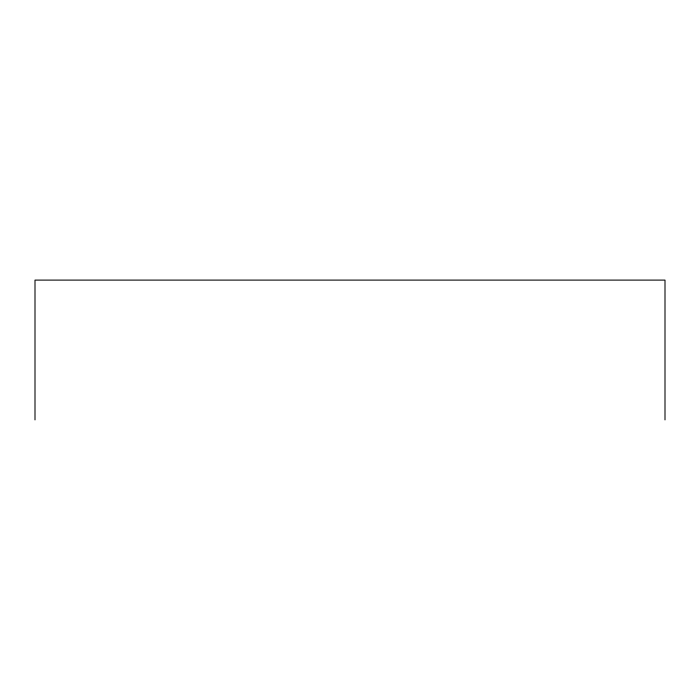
<?xml version="1.0" encoding="UTF-8"?>
<svg xmlns="http://www.w3.org/2000/svg" width="700" height="700" viewBox="0 0 700 700"><rect width="100%" height="100%" fill="white"/><g stroke="black" fill="none" stroke-linecap="round" stroke-linejoin="round"><path stroke-width="1.05" d="M665 419.895L665 280.105L35 280.105L35 419.895"/></g></svg>
